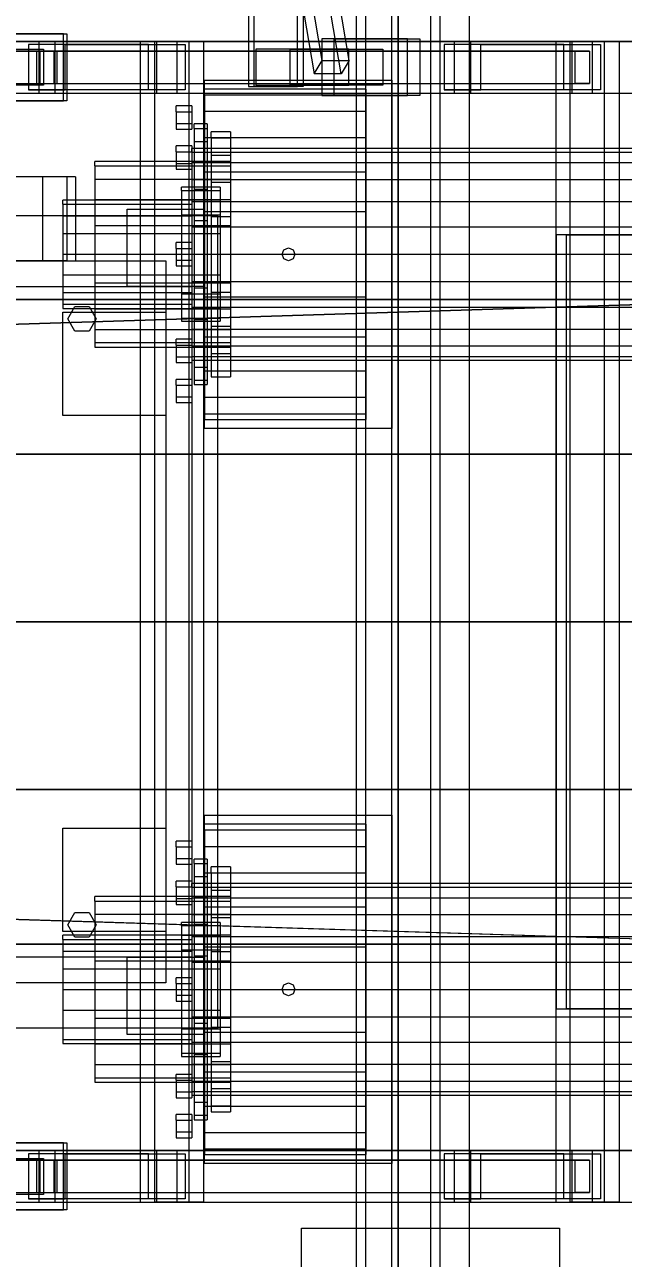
# Model space of a CAD drawing. Header units: millimetres. Extents: x -1970 to 34302, y -65268 to 6837.
# Drawn here: x 10280 to 10744, y -18494 to -17537 of the extents above; entities that cross this region are included whole.
import ezdxf

# ---------------------------------------------------------------- set-up
doc = ezdxf.new("R2010")
doc.units = ezdxf.units.MM
for name, color, linetype, lineweight in [('COTAS_O', 1, 'Continuous', 0), ('superior_C01', 7, 'Continuous', 0), ('superior_mezcladora', 7, 'Continuous', 0)]:
    doc.layers.add(name, color=color, linetype=linetype, lineweight=lineweight)
doc.dimstyles.new('R19_100', dxfattribs={"dimtxt": 250, "dimasz": 150, "dimexe": 150, "dimexo": 80, "dimgap": 100, "dimtad": 1, "dimtih": 1, "dimtoh": 1, "dimdsep": 46, "dimcen": 0.09, "dimadec": 0, "dimazin": 0, "dimtfac": 1, "dimtdec": 4, "dimtofl": 0, "dimtmove": 0, "dimatfit": 3, "dimfxl": 1, "dimtolj": 1, "dimtzin": 0, "dimarcsym": 0})

# ---------------------------------------------------------------- blocks, each defined once
blk = doc.blocks.new('*D29')
at = {"layer": 'COTAS_O', "color": 0, "lineweight": -2, "transparency": 16777216}
for p, q in [((10489.53, -17350), (9719.53, -17350)), ((9869.53, -18500), (9869.53, -17500)), ((10489.53, -18650), (9719.53, -18650))]:
    blk.add_line(p, q, dxfattribs=at)
at = {"layer": 'COTAS_O', "color": 0, "transparency": 16777216}
for points in [[(9844.53, -17500), (9894.53, -17500), (9869.53, -17350)], [(9844.53, -18500), (9894.53, -18500), (9869.53, -18650)]]:
    blk.add_solid(points, dxfattribs=at)
at = {"layer": 'Defpoints', "color": 0, "transparency": 16777216}
for p in [(9869.53, -17350), (10569.53, -17350), (10569.53, -18650)]:
    blk.add_point(p, dxfattribs=at)

msp = doc.modelspace()

# ---------------------------------------------------------------- linework, layer by layer
at = {"layer": 'superior_C01'}
for p, q in [((10453.542, -17240), (10453.542, -17585)), ((10458.024, -17585), (10458.024, -17240)), ((10491.436, -17585), (10491.436, -17240)), ((10495.919, -17240), (10495.919, -17585)), ((10510.647, -17564.864), (10468.384, -17314.864)), ((10531.489, -17564.864), (10489.226, -17314.864)), ((10462.155, -17325.136), (10504.419, -17575.136)), ((10525.26, -17575.136), (10482.997, -17325.136)), ((10290.917, -17550), (9154.087, -17550)), ((9166.894, -17550), (10303.724, -17550)), ((10382.167, -17550), (9245.336, -17550)), ((9261.345, -17550), (10398.175, -17550)), ((10310.158, -17544), (10249.527, -17544)), ((10252.088, -17544), (10312.719, -17544)), ((10290.917, -17550), (10290.917, -17590)), ((10303.724, -17550), (10290.917, -17550)), ((10613.019, -17550), (10290.917, -17550)), ((10303.724, -17590), (10303.724, -17550)), ((10303.724, -17550), (10625.826, -17550)), ((10310.158, -17596), (10310.158, -17544)), ((10310.158, -17544), (10312.719, -17544)), ((10312.719, -17544), (10312.719, -17596)), ((10407.517, -17550), (10369.623, -17550)), ((10369.623, -17550), (10369.623, -18450)), ((10380.829, -17550), (10369.623, -17550)), ((10380.829, -18450), (10380.829, -17550)), ((10380.829, -17550), (10418.723, -17550)), ((10382.167, -17550), (10382.167, -17590)), ((10398.175, -17550), (10382.167, -17550)), ((10704.269, -17550), (10382.167, -17550)), ((10398.175, -17590), (10398.175, -17550)), ((10398.175, -17550), (10720.277, -17550)), ((10407.517, -18450), (10407.517, -17550)), ((10407.517, -17550), (10418.723, -17550)), ((10418.723, -17550), (10418.723, -18450)), ((10576.725, -17548), (10510.41, -17548)), ((10510.41, -17548), (10510.41, -17592)), ((10520.016, -17548), (10510.41, -17548)), ((10520.016, -17592), (10520.016, -17548)), ((10520.016, -17548), (10586.331, -17548)), ((10576.725, -17592), (10576.725, -17548)), ((10576.725, -17548), (10586.331, -17548)), ((10586.331, -17548), (10586.331, -17592)), ((10613.019, -17550), (10613.019, -17590)), ((10625.826, -17550), (10613.019, -17550)), ((11119.856, -17550), (10613.019, -17550)), ((10625.826, -17590), (10625.826, -17550)), ((10625.826, -17550), (11132.663, -17550)), ((10729.619, -17550), (10691.725, -17550)), ((10691.725, -17550), (10691.725, -18450)), ((10702.931, -17550), (10691.725, -17550)), ((10702.931, -18450), (10702.931, -17550)), ((10702.931, -17550), (10740.825, -17550)), ((10704.269, -17550), (10704.269, -17590)), ((10720.277, -17550), (10704.269, -17550)), ((11211.105, -17550), (10704.269, -17550)), ((10720.277, -17590), (10720.277, -17550)), ((10720.277, -17550), (11227.114, -17550)), ((10729.619, -18450), (10729.619, -17550)), ((10729.619, -17550), (10740.825, -17550)), ((10740.825, -17550), (10740.825, -18450)), ((10289.314, -17557.5), (9245.334, -17557.5)), ((9261.347, -17557.5), (10305.327, -17557.5)), ((10266.272, -17556), (10294.693, -17556)), ((10266.453, -17556), (10294.693, -17556)), ((10311.531, -17552.5), (10283.11, -17552.5)), ((10283.11, -17552.5), (10283.11, -17587.5)), ((10375.961, -17552.5), (10283.11, -17552.5)), ((10289.314, -17557.5), (10289.314, -17582.5)), ((10305.327, -17557.5), (10289.314, -17557.5)), ((10302.888, -17557.5), (10291.753, -17557.5)), ((10291.753, -17557.5), (10291.753, -17582.5)), ((10291.753, -17557.5), (10706.705, -17557.5)), ((10294.693, -17556), (10294.693, -17584)), ((10302.888, -17582.5), (10302.888, -17557.5)), ((10717.841, -17557.5), (10302.888, -17557.5)), ((10305.327, -17582.5), (10305.327, -17557.5)), ((10311.531, -17587.5), (10311.531, -17552.5)), ((10311.531, -17552.5), (10404.381, -17552.5)), ((10375.961, -17587.5), (10375.961, -17552.5)), ((10375.961, -17552.5), (10404.381, -17552.5)), ((10404.381, -17552.5), (10404.381, -17587.5)), ((10485.752, -17556), (10459.226, -17556)), ((10459.226, -17556), (10459.226, -17584)), ((10531.265, -17556), (10459.226, -17556)), ((10485.752, -17584), (10485.752, -17556)), ((10485.752, -17556), (10557.791, -17556)), ((10531.265, -17584), (10531.265, -17556)), ((10531.265, -17556), (10557.791, -17556)), ((10557.791, -17556), (10557.791, -17584)), ((10633.633, -17552.5), (10605.212, -17552.5)), ((10605.212, -17552.5), (10605.212, -17587.5)), ((10698.063, -17552.5), (10605.212, -17552.5)), ((10633.633, -17587.5), (10633.633, -17552.5)), ((10633.633, -17552.5), (10726.483, -17552.5)), ((10698.063, -17587.5), (10698.063, -17552.5)), ((10698.063, -17552.5), (10726.483, -17552.5)), ((10706.705, -17582.5), (10706.705, -17557.5)), ((10706.705, -17557.5), (10717.841, -17557.5)), ((10717.841, -17557.5), (10717.841, -17582.5)), ((10726.483, -17552.5), (10726.483, -17587.5)), ((10504.419, -17575.136), (10510.647, -17564.864)), ((10510.647, -17564.864), (10531.489, -17564.864)), ((10531.489, -17564.864), (10525.26, -17575.136)), ((10525.26, -17575.136), (10504.419, -17575.136)), ((9154.087, -17590), (10290.917, -17590)), ((9166.894, -17590), (10303.724, -17590)), ((9245.334, -17582.5), (10289.314, -17582.5)), ((9245.336, -17590), (10382.167, -17590)), ((9261.345, -17590), (10398.175, -17590)), ((9261.347, -17582.5), (10305.327, -17582.5)), ((10294.693, -17584), (10266.272, -17584)), ((10294.693, -17584), (10266.453, -17584)), ((10283.11, -17587.5), (10311.531, -17587.5)), ((10375.961, -17587.5), (10283.11, -17587.5)), ((10289.314, -17582.5), (10305.327, -17582.5)), ((10290.917, -17590), (10303.724, -17590)), ((10290.917, -17590), (10613.019, -17590)), ((10291.753, -17582.5), (10302.888, -17582.5)), ((10291.753, -17582.5), (10706.705, -17582.5)), ((10302.888, -17582.5), (10717.841, -17582.5)), ((10303.724, -17590), (10625.826, -17590)), ((10404.381, -17587.5), (10311.531, -17587.5)), ((10404.381, -17587.5), (10375.961, -17587.5)), ((10382.167, -17590), (10398.175, -17590)), ((10382.167, -17590), (10704.269, -17590)), ((10398.175, -17590), (10720.277, -17590)), ((10453.542, -17585), (10491.436, -17585)), ((10453.542, -17585), (10458.024, -17585)), ((10495.919, -17585), (10458.024, -17585)), ((10459.226, -17584), (10485.752, -17584)), ((10459.226, -17584), (10531.265, -17584)), ((10557.791, -17584), (10485.752, -17584)), ((10495.919, -17585), (10491.436, -17585)), ((10557.791, -17584), (10531.265, -17584)), ((10605.212, -17587.5), (10633.633, -17587.5)), ((10698.063, -17587.5), (10605.212, -17587.5)), ((10613.019, -17590), (10625.826, -17590)), ((10613.019, -17590), (11119.856, -17590)), ((10625.826, -17590), (11132.663, -17590)), ((10726.483, -17587.5), (10633.633, -17587.5)), ((10726.483, -17587.5), (10698.063, -17587.5)), ((10704.269, -17590), (10720.277, -17590)), ((10704.269, -17590), (11211.105, -17590)), ((10717.841, -17582.5), (10706.705, -17582.5)), ((10720.277, -17590), (11227.114, -17590)), ((10249.527, -17596), (10310.158, -17596)), ((10312.719, -17596), (10252.088, -17596)), ((10312.719, -17596), (10310.158, -17596)), ((10510.41, -17592), (10576.725, -17592)), ((10510.41, -17592), (10520.016, -17592)), ((10586.331, -17592), (10520.016, -17592)), ((10586.331, -17592), (10576.725, -17592)), ((11222.617, -17700), (10692.096, -17700)), ((10692.096, -17700), (10692.096, -18300)), ((10700.101, -17700), (10692.096, -17700)), ((10700.101, -18300), (10700.101, -17700)), ((10700.101, -17700), (11230.621, -17700)), ((2012.494, -17750), (11002.451, -17750)), ((11004.06, -17750), (2014.103, -17750)), ((10194.787, -17771.702), (10885.277, -17750)), ((10887.188, -17750), (10196.698, -17771.702)), ((10216.713, -17870), (10885.277, -17870)), ((10887.188, -17870), (10218.624, -17870)), ((10216.713, -18000), (10885.277, -18000)), ((10887.188, -18000), (10218.624, -18000)), ((10216.713, -18130), (10885.277, -18130)), ((10887.188, -18130), (10218.624, -18130)), ((10885.277, -18250), (10194.787, -18228.298)), ((10196.698, -18228.298), (10887.188, -18250)), ((11002.451, -18250), (2012.494, -18250)), ((2014.103, -18250), (11004.06, -18250)), ((10692.096, -18300), (11222.617, -18300)), ((10692.096, -18300), (10700.101, -18300)), ((11230.621, -18300), (10700.101, -18300)), ((10290.917, -18410), (9154.087, -18410)), ((9166.894, -18410), (10303.724, -18410)), ((10382.167, -18410), (9245.336, -18410)), ((9261.345, -18410), (10398.175, -18410)), ((10310.158, -18404), (10249.527, -18404)), ((10252.088, -18404), (10312.719, -18404)), ((10311.531, -18412.5), (10283.11, -18412.5)), ((10283.11, -18412.5), (10283.11, -18447.5)), ((10375.961, -18412.5), (10283.11, -18412.5)), ((10290.917, -18410), (10290.917, -18450)), ((10303.724, -18410), (10290.917, -18410)), ((10613.019, -18410), (10290.917, -18410)), ((10303.724, -18450), (10303.724, -18410)), ((10303.724, -18410), (10625.826, -18410)), ((10310.158, -18456), (10310.158, -18404)), ((10310.158, -18404), (10312.719, -18404)), ((10311.531, -18447.5), (10311.531, -18412.5)), ((10311.531, -18412.5), (10404.381, -18412.5)), ((10312.719, -18404), (10312.719, -18456)), ((10375.961, -18447.5), (10375.961, -18412.5)), ((10375.961, -18412.5), (10404.381, -18412.5)), ((10382.167, -18410), (10382.167, -18450)), ((10398.175, -18410), (10382.167, -18410)), ((10704.269, -18410), (10382.167, -18410)), ((10398.175, -18450), (10398.175, -18410)), ((10398.175, -18410), (10720.277, -18410)), ((10404.381, -18412.5), (10404.381, -18447.5)), ((10633.633, -18412.5), (10605.212, -18412.5)), ((10605.212, -18412.5), (10605.212, -18447.5)), ((10698.063, -18412.5), (10605.212, -18412.5)), ((10613.019, -18410), (10613.019, -18450)), ((10625.826, -18410), (10613.019, -18410)), ((11119.856, -18410), (10613.019, -18410)), ((10625.826, -18450), (10625.826, -18410)), ((10625.826, -18410), (11132.663, -18410)), ((10633.633, -18447.5), (10633.633, -18412.5)), ((10633.633, -18412.5), (10726.483, -18412.5)), ((10698.063, -18447.5), (10698.063, -18412.5)), ((10698.063, -18412.5), (10726.483, -18412.5)), ((10704.269, -18410), (10704.269, -18450)), ((10720.277, -18410), (10704.269, -18410)), ((11211.105, -18410), (10704.269, -18410)), ((10720.277, -18450), (10720.277, -18410)), ((10720.277, -18410), (11227.114, -18410)), ((10726.483, -18412.5), (10726.483, -18447.5)), ((10289.314, -18417.5), (9245.334, -18417.5)), ((9261.347, -18417.5), (10305.327, -18417.5)), ((10266.272, -18416), (10294.693, -18416)), ((10266.453, -18416), (10294.693, -18416)), ((10289.314, -18417.5), (10289.314, -18442.5)), ((10305.327, -18417.5), (10289.314, -18417.5)), ((10302.888, -18417.5), (10291.753, -18417.5)), ((10291.753, -18417.5), (10291.753, -18442.5)), ((10291.753, -18417.5), (10706.705, -18417.5)), ((10294.693, -18416), (10294.693, -18444)), ((10302.888, -18442.5), (10302.888, -18417.5)), ((10717.841, -18417.5), (10302.888, -18417.5)), ((10305.327, -18442.5), (10305.327, -18417.5)), ((10706.705, -18442.5), (10706.705, -18417.5)), ((10706.705, -18417.5), (10717.841, -18417.5)), ((10717.841, -18417.5), (10717.841, -18442.5)), ((9154.087, -18450), (10290.917, -18450)), ((9166.894, -18450), (10303.724, -18450)), ((9245.334, -18442.5), (10289.314, -18442.5)), ((9245.336, -18450), (10382.167, -18450)), ((9261.345, -18450), (10398.175, -18450)), ((9261.347, -18442.5), (10305.327, -18442.5)), ((10294.693, -18444), (10266.272, -18444)), ((10294.693, -18444), (10266.453, -18444)), ((10283.11, -18447.5), (10311.531, -18447.5)), ((10375.961, -18447.5), (10283.11, -18447.5)), ((10289.314, -18442.5), (10305.327, -18442.5)), ((10290.917, -18450), (10303.724, -18450)), ((10290.917, -18450), (10613.019, -18450)), ((10291.753, -18442.5), (10302.888, -18442.5)), ((10291.753, -18442.5), (10706.705, -18442.5)), ((10302.888, -18442.5), (10717.841, -18442.5)), ((10303.724, -18450), (10625.826, -18450)), ((10404.381, -18447.5), (10311.531, -18447.5)), ((10369.623, -18450), (10407.517, -18450)), ((10369.623, -18450), (10380.829, -18450)), ((10404.381, -18447.5), (10375.961, -18447.5)), ((10418.723, -18450), (10380.829, -18450)), ((10382.167, -18450), (10398.175, -18450)), ((10382.167, -18450), (10704.269, -18450)), ((10398.175, -18450), (10720.277, -18450)), ((10418.723, -18450), (10407.517, -18450)), ((10605.212, -18447.5), (10633.633, -18447.5)), ((10698.063, -18447.5), (10605.212, -18447.5)), ((10613.019, -18450), (10625.826, -18450)), ((10613.019, -18450), (11119.856, -18450)), ((10625.826, -18450), (11132.663, -18450)), ((10726.483, -18447.5), (10633.633, -18447.5)), ((10691.725, -18450), (10729.619, -18450)), ((10691.725, -18450), (10702.931, -18450)), ((10726.483, -18447.5), (10698.063, -18447.5)), ((10740.825, -18450), (10702.931, -18450)), ((10704.269, -18450), (10720.277, -18450)), ((10704.269, -18450), (11211.105, -18450)), ((10717.841, -18442.5), (10706.705, -18442.5)), ((10720.277, -18450), (11227.114, -18450)), ((10740.825, -18450), (10729.619, -18450)), ((10249.527, -18456), (10310.158, -18456)), ((10312.719, -18456), (10252.088, -18456)), ((10312.719, -18456), (10310.158, -18456))]:
    msp.add_line(p, q, dxfattribs=at)
at = {"layer": 'superior_mezcladora'}
for p, q in [((10537.029, -17250), (10537.029, -18750)), ((10544.529, -18750), (10544.529, -17250)), ((10602.029, -18750), (10602.029, -17250)), ((10569.529, -18650), (10569.529, -17350)), ((10594.529, -17350), (10594.529, -18650)), ((10569.529, -18625), (10569.529, -17375)), ((10594.529, -17375), (10594.529, -18625)), ((10564.529, -18600), (10564.529, -17400)), ((10569.529, -17400), (10569.529, -18600)), ((10624.529, -17400), (10624.529, -18600)), ((10419.529, -17850), (10419.529, -17580)), ((10419.529, -17580), (10564.529, -17580)), ((10564.529, -17580), (10564.529, -17850)), ((10419.529, -17591.361), (10419.529, -17587)), ((10544.529, -17587), (10419.529, -17587)), ((10544.529, -17587), (10544.529, -17591.361)), ((10419.529, -17591.361), (10419.529, -17604.149)), ((10419.529, -17591.361), (10544.529, -17591.361)), ((10544.529, -17591.361), (10544.529, -17604.149)), ((10397.529, -17604.5), (10397.529, -17600)), ((10409.529, -17600), (10397.529, -17600)), ((10397.529, -17604.5), (10397.529, -17613.5)), ((10397.529, -17604.5), (10409.529, -17604.5)), ((10409.529, -17600), (10409.529, -17604.5)), ((10409.529, -17604.5), (10409.529, -17613.5)), ((10419.529, -17604.149), (10419.529, -17624.49)), ((10419.529, -17604.149), (10544.529, -17604.149)), ((10544.529, -17604.149), (10544.529, -17624.49)), ((10397.529, -17613.5), (10397.529, -17618)), ((10397.529, -17613.5), (10409.529, -17613.5)), ((10397.529, -17618), (10409.529, -17618)), ((10409.529, -17613.5), (10409.529, -17618)), ((10411.529, -17617.441), (10411.529, -17614)), ((10421.529, -17614), (10411.529, -17614)), ((10411.529, -17617.441), (10411.529, -17627.531)), ((10411.529, -17617.441), (10421.529, -17617.441)), ((10421.529, -17614), (10421.529, -17617.441)), ((10421.529, -17617.441), (10421.529, -17627.531)), ((10411.529, -17627.531), (10411.529, -17643.582)), ((10411.529, -17627.531), (10421.529, -17627.531)), ((10419.529, -17624.49), (10419.529, -17651)), ((10419.529, -17624.49), (10544.529, -17624.49)), ((10421.529, -17627.531), (10421.529, -17643.582)), ((10424.529, -17624.65), (10424.529, -17620)), ((10439.529, -17620), (10424.529, -17620)), ((10424.529, -17624.65), (10424.529, -17638.143)), ((10424.529, -17624.65), (10439.529, -17624.65)), ((10439.529, -17620), (10439.529, -17624.65)), ((10439.529, -17624.65), (10439.529, -17638.143)), ((10544.529, -17624.49), (10544.529, -17651)), ((10397.529, -17635.547), (10397.529, -17631.047)), ((10409.529, -17631.047), (10397.529, -17631.047)), ((10397.529, -17635.547), (10397.529, -17644.547)), ((10397.529, -17635.547), (10409.529, -17635.547)), ((10409.529, -17631.047), (10409.529, -17635.547)), ((10409.529, -17635.794), (10409.529, -17633)), ((16929.529, -17633), (10409.529, -17633)), ((10409.529, -17635.547), (10409.529, -17644.547)), ((10409.529, -17635.794), (10409.529, -17643.986)), ((10409.529, -17635.794), (16929.529, -17635.794)), ((10334.529, -17646.524), (10334.529, -17643)), ((10439.529, -17643), (10334.529, -17643)), ((10334.529, -17646.524), (10334.529, -17656.751)), ((10334.529, -17646.524), (10439.529, -17646.524)), ((10397.529, -17644.547), (10397.529, -17649.047)), ((10397.529, -17644.547), (10409.529, -17644.547)), ((10409.529, -17643.986), (10409.529, -17657.017)), ((10409.529, -17643.986), (16929.529, -17643.986)), ((10409.529, -17644.547), (10409.529, -17649.047)), ((10411.529, -17643.582), (10411.529, -17664.5)), ((10411.529, -17643.582), (10421.529, -17643.582)), ((10421.529, -17643.582), (10421.529, -17664.5)), ((10424.529, -17638.143), (10424.529, -17659.16)), ((10424.529, -17638.143), (10439.529, -17638.143)), ((10439.529, -17638.143), (10439.529, -17659.16)), ((10439.529, -17643), (10439.529, -17646.524)), ((10439.529, -17646.524), (10439.529, -17656.751)), ((10294.073, -17655), (10263.879, -17655)), ((10313.054, -17655), (10294.073, -17655)), ((10294.073, -17720), (10294.073, -17655)), ((10319.529, -17655), (10313.054, -17655)), ((10313.054, -17720), (10313.054, -17655)), ((10319.529, -17655), (10319.529, -17720)), ((10334.529, -17656.751), (10334.529, -17672.679)), ((10334.529, -17656.751), (10439.529, -17656.751)), ((10397.529, -17649.047), (10409.529, -17649.047)), ((10419.529, -17651), (10419.529, -17681.871)), ((10419.529, -17651), (10544.529, -17651)), ((10439.529, -17656.751), (10439.529, -17672.679)), ((10544.529, -17651), (10544.529, -17681.871)), ((10401.529, -17665.545), (10401.529, -17663)), ((10431.529, -17663), (10401.529, -17663)), ((10401.529, -17665.545), (10401.529, -17672.931)), ((10401.529, -17665.545), (10431.529, -17665.545)), ((10409.529, -17657.017), (10409.529, -17674)), ((10409.529, -17657.017), (16929.529, -17657.017)), ((10411.529, -17664.5), (10411.529, -17688.859)), ((10411.529, -17664.5), (10421.529, -17664.5)), ((10421.529, -17664.5), (10421.529, -17688.859)), ((10424.529, -17659.16), (10424.529, -17685.643)), ((10424.529, -17659.16), (10439.529, -17659.16)), ((10431.529, -17663), (10431.529, -17665.545)), ((10431.529, -17665.545), (10431.529, -17672.931)), ((10439.529, -17659.16), (10439.529, -17685.643)), ((10309.529, -17676.197), (10309.529, -17673)), ((10409.529, -17673), (10309.529, -17673)), ((10334.529, -17672.679), (10334.529, -17692.751)), ((10334.529, -17672.679), (10439.529, -17672.679)), ((10401.529, -17672.931), (10401.529, -17684.435)), ((10401.529, -17672.931), (10431.529, -17672.931)), ((10409.529, -17673), (10409.529, -17676.197)), ((10409.529, -17674), (10409.529, -17693.777)), ((10409.529, -17674), (16929.529, -17674)), ((10431.529, -17672.931), (10431.529, -17684.435)), ((10439.529, -17672.679), (10439.529, -17692.751)), ((9919.529, -17685), (10429.529, -17685)), ((10309.529, -17676.197), (10309.529, -17685.302)), ((10309.529, -17676.197), (10409.529, -17676.197)), ((10309.529, -17685.302), (10309.529, -17698.927)), ((10309.529, -17685.302), (10409.529, -17685.302)), ((10359.529, -17740), (10359.529, -17680)), ((10359.529, -17680), (10419.529, -17680)), ((10401.529, -17684.435), (10401.529, -17698.931)), ((10401.529, -17684.435), (10431.529, -17684.435)), ((10409.529, -17676.197), (10409.529, -17685.302)), ((10409.529, -17685.302), (10409.529, -17698.927)), ((10419.529, -17680), (10419.529, -17740)), ((10419.529, -17681.871), (10419.529, -17715)), ((10419.529, -17681.871), (10544.529, -17681.871)), ((10424.529, -17685.643), (10424.529, -17715)), ((10424.529, -17685.643), (10439.529, -17685.643)), ((10429.529, -17685), (10429.529, -18315)), ((10431.529, -17684.435), (10431.529, -17698.931)), ((10439.529, -17685.643), (10439.529, -17715)), ((10544.529, -17681.871), (10544.529, -17715)), ((10334.529, -17692.751), (10334.529, -17715)), ((10334.529, -17692.751), (10439.529, -17692.751)), ((10409.529, -17693.777), (10409.529, -17715)), ((10409.529, -17693.777), (16929.529, -17693.777)), ((10411.529, -17688.859), (10411.529, -17715)), ((10411.529, -17688.859), (10421.529, -17688.859)), ((10421.529, -17688.859), (10421.529, -17715)), ((10439.529, -17692.751), (10439.529, -17715)), ((10309.529, -17698.927), (10309.529, -17715)), ((10309.529, -17698.927), (10409.529, -17698.927)), ((10401.529, -17698.931), (10401.529, -17715)), ((10401.529, -17698.931), (10431.529, -17698.931)), ((10409.529, -17698.927), (10409.529, -17715)), ((10431.529, -17698.931), (10431.529, -17715)), ((10397.529, -17710.5), (10397.529, -17706)), ((10409.529, -17706), (10397.529, -17706)), ((10397.529, -17710.5), (10397.529, -17719.5)), ((10397.529, -17710.5), (10409.529, -17710.5)), ((10409.529, -17706), (10409.529, -17710.5)), ((10409.529, -17710.5), (10409.529, -17719.5)), ((10479.529, -17715), (10480.993, -17711.464)), ((10480.993, -17711.464), (10484.529, -17710)), ((10484.529, -17710), (10488.064, -17711.464)), ((10488.064, -17711.464), (10489.529, -17715)), ((9979.529, -17720), (10389.529, -17720)), ((10294.073, -17720), (10263.879, -17720)), ((10313.054, -17720), (10294.073, -17720)), ((10309.529, -17715), (10309.529, -17731.073)), ((10309.529, -17715), (10409.529, -17715)), ((10313.054, -17720), (10319.529, -17720)), ((10334.529, -17715), (10334.529, -17737.249)), ((10334.529, -17715), (10439.529, -17715)), ((10389.529, -17720), (10389.529, -18280)), ((10397.529, -17719.5), (10397.529, -17724)), ((10397.529, -17719.5), (10409.529, -17719.5)), ((10401.529, -17715), (10401.529, -17731.069)), ((10401.529, -17715), (10431.529, -17715)), ((10409.529, -17715), (10409.529, -17736.223)), ((10409.529, -17715), (16929.529, -17715)), ((10409.529, -17715), (10409.529, -17731.073)), ((10409.529, -17719.5), (10409.529, -17724)), ((10411.529, -17715), (10411.529, -17741.141)), ((10411.529, -17715), (10421.529, -17715)), ((10419.529, -17715), (10419.529, -17748.129)), ((10419.529, -17715), (10544.529, -17715)), ((10421.529, -17715), (10421.529, -17741.141)), ((10424.529, -17715), (10424.529, -17744.357)), ((10424.529, -17715), (10439.529, -17715)), ((10431.529, -17715), (10431.529, -17731.069)), ((10439.529, -17715), (10439.529, -17737.249)), ((10439.529, -17715), (10439.529, -17744.357)), ((10480.993, -17718.536), (10479.529, -17715)), ((10484.529, -17720), (10480.993, -17718.536)), ((10488.064, -17718.536), (10484.529, -17720)), ((10489.529, -17715), (10488.064, -17718.536)), ((10544.529, -17715), (10544.529, -17748.129)), ((10309.529, -17731.073), (10309.529, -17744.698)), ((10309.529, -17731.073), (10409.529, -17731.073)), ((10397.529, -17724), (10409.529, -17724)), ((10401.529, -17731.069), (10401.529, -17745.565)), ((10401.529, -17731.069), (10431.529, -17731.069)), ((10409.529, -17731.073), (10409.529, -17744.698)), ((10431.529, -17731.069), (10431.529, -17745.565)), ((9959.529, -17740), (10409.529, -17740)), ((10334.529, -17737.249), (10334.529, -17757.321)), ((10334.529, -17737.249), (10439.529, -17737.249)), ((10419.529, -17740), (10359.529, -17740)), ((10409.529, -17736.223), (10409.529, -17756)), ((10409.529, -17736.223), (16929.529, -17736.223)), ((10409.529, -17740), (10409.529, -18260)), ((10411.529, -17741.141), (10411.529, -17765.5)), ((10411.529, -17741.141), (10421.529, -17741.141)), ((10421.529, -17741.141), (10421.529, -17765.5)), ((10439.529, -17737.249), (10439.529, -17757.321)), ((10309.529, -17744.698), (10309.529, -17753.803)), ((10309.529, -17744.698), (10409.529, -17744.698)), ((10401.529, -17745.565), (10401.529, -17757.069)), ((10401.529, -17745.565), (10431.529, -17745.565)), ((10409.529, -17744.698), (10409.529, -17753.803)), ((10419.529, -17748.129), (10419.529, -17779)), ((10419.529, -17748.129), (10544.529, -17748.129)), ((10424.529, -17744.357), (10424.529, -17770.84)), ((10424.529, -17744.357), (10439.529, -17744.357)), ((10431.529, -17745.565), (10431.529, -17757.069)), ((10439.529, -17744.357), (10439.529, -17770.84)), ((10544.529, -17748.129), (10544.529, -17779)), ((10309.529, -17753.803), (10309.529, -17757)), ((10309.529, -17753.803), (10409.529, -17753.803)), ((10309.529, -17757), (10409.529, -17757)), ((10309.529, -17840), (10309.529, -17760)), ((10309.529, -17760), (10389.529, -17760)), ((10313.529, -17765), (10319.029, -17755.474)), ((10319.029, -17755.474), (10330.029, -17755.474)), ((10330.029, -17755.474), (10335.529, -17765)), ((10334.529, -17757.321), (10334.529, -17773.249)), ((10334.529, -17757.321), (10439.529, -17757.321)), ((10389.529, -17760), (10389.529, -17840)), ((10401.529, -17757.069), (10401.529, -17764.455)), ((10401.529, -17757.069), (10431.529, -17757.069)), ((10409.529, -17753.803), (10409.529, -17757)), ((10409.529, -17756), (10409.529, -17772.983)), ((10409.529, -17756), (16929.529, -17756)), ((10431.529, -17757.069), (10431.529, -17764.455)), ((10439.529, -17757.321), (10439.529, -17773.249)), ((10319.029, -17774.526), (10313.529, -17765)), ((10335.529, -17765), (10330.029, -17774.526)), ((10401.529, -17764.455), (10401.529, -17767)), ((10401.529, -17764.455), (10431.529, -17764.455)), ((10401.529, -17767), (10431.529, -17767)), ((10411.529, -17765.5), (10411.529, -17786.418)), ((10411.529, -17765.5), (10421.529, -17765.5)), ((10421.529, -17765.5), (10421.529, -17786.418)), ((10424.529, -17770.84), (10424.529, -17791.857)), ((10424.529, -17770.84), (10439.529, -17770.84)), ((10431.529, -17764.455), (10431.529, -17767)), ((10439.529, -17770.84), (10439.529, -17791.857)), ((10330.029, -17774.526), (10319.029, -17774.526)), ((10334.529, -17773.249), (10334.529, -17783.476)), ((10334.529, -17773.249), (10439.529, -17773.249)), ((10397.529, -17785.453), (10397.529, -17780.953)), ((10409.529, -17780.953), (10397.529, -17780.953)), ((10409.529, -17772.983), (10409.529, -17786.014)), ((10409.529, -17772.983), (16929.529, -17772.983)), ((10409.529, -17780.953), (10409.529, -17785.453)), ((10419.529, -17779), (10419.529, -17805.51)), ((10419.529, -17779), (10544.529, -17779)), ((10439.529, -17773.249), (10439.529, -17783.476)), ((10544.529, -17779), (10544.529, -17805.51)), ((10334.529, -17783.476), (10334.529, -17787)), ((10334.529, -17783.476), (10439.529, -17783.476)), ((10334.529, -17787), (10439.529, -17787)), ((10397.529, -17785.453), (10397.529, -17794.453)), ((10397.529, -17785.453), (10409.529, -17785.453)), ((10409.529, -17785.453), (10409.529, -17794.453)), ((10409.529, -17786.014), (10409.529, -17794.206)), ((10409.529, -17786.014), (16929.529, -17786.014)), ((10411.529, -17786.418), (10411.529, -17802.469)), ((10411.529, -17786.418), (10421.529, -17786.418)), ((10421.529, -17786.418), (10421.529, -17802.469)), ((10439.529, -17783.476), (10439.529, -17787)), ((10397.529, -17794.453), (10397.529, -17798.953)), ((10397.529, -17794.453), (10409.529, -17794.453)), ((10397.529, -17798.953), (10409.529, -17798.953)), ((10409.529, -17794.206), (10409.529, -17797)), ((10409.529, -17794.206), (16929.529, -17794.206)), ((10409.529, -17794.453), (10409.529, -17798.953)), ((10409.529, -17797), (16929.529, -17797)), ((10424.529, -17791.857), (10424.529, -17805.35)), ((10424.529, -17791.857), (10439.529, -17791.857)), ((10439.529, -17791.857), (10439.529, -17805.35)), ((10411.529, -17802.469), (10411.529, -17812.559)), ((10411.529, -17802.469), (10421.529, -17802.469)), ((10419.529, -17805.51), (10419.529, -17825.851)), ((10419.529, -17805.51), (10544.529, -17805.51)), ((10421.529, -17802.469), (10421.529, -17812.559)), ((10424.529, -17805.35), (10424.529, -17810)), ((10424.529, -17805.35), (10439.529, -17805.35)), ((10424.529, -17810), (10439.529, -17810)), ((10439.529, -17805.35), (10439.529, -17810)), ((10544.529, -17805.51), (10544.529, -17825.851)), ((10397.529, -17816.5), (10397.529, -17812)), ((10409.529, -17812), (10397.529, -17812)), ((10397.529, -17816.5), (10397.529, -17825.5)), ((10397.529, -17816.5), (10409.529, -17816.5)), ((10409.529, -17812), (10409.529, -17816.5)), ((10409.529, -17816.5), (10409.529, -17825.5)), ((10411.529, -17812.559), (10411.529, -17816)), ((10411.529, -17812.559), (10421.529, -17812.559)), ((10411.529, -17816), (10421.529, -17816)), ((10421.529, -17812.559), (10421.529, -17816)), ((10397.529, -17825.5), (10397.529, -17830)), ((10397.529, -17825.5), (10409.529, -17825.5)), ((10409.529, -17825.5), (10409.529, -17830)), ((10419.529, -17825.851), (10419.529, -17838.639)), ((10419.529, -17825.851), (10544.529, -17825.851)), ((10544.529, -17825.851), (10544.529, -17838.639)), ((10397.529, -17830), (10409.529, -17830)), ((10419.529, -17838.639), (10419.529, -17843)), ((10419.529, -17838.639), (10544.529, -17838.639)), ((10544.529, -17838.639), (10544.529, -17843)), ((10389.529, -17840), (10309.529, -17840)), ((10419.529, -17843), (10544.529, -17843)), ((10564.529, -17850), (10419.529, -17850)), ((10419.529, -18420), (10419.529, -18150)), ((10419.529, -18150), (10564.529, -18150)), ((10564.529, -18150), (10564.529, -18420)), ((10309.529, -18240), (10309.529, -18160)), ((10309.529, -18160), (10389.529, -18160)), ((10389.529, -18160), (10389.529, -18240)), ((10419.529, -18161.361), (10419.529, -18157)), ((10544.529, -18157), (10419.529, -18157)), ((10419.529, -18161.361), (10419.529, -18174.149)), ((10419.529, -18161.361), (10544.529, -18161.361)), ((10544.529, -18157), (10544.529, -18161.361)), ((10544.529, -18161.361), (10544.529, -18174.149)), ((10397.529, -18174.5), (10397.529, -18170)), ((10409.529, -18170), (10397.529, -18170)), ((10409.529, -18170), (10409.529, -18174.5)), ((10397.529, -18174.5), (10397.529, -18183.5)), ((10397.529, -18174.5), (10409.529, -18174.5)), ((10409.529, -18174.5), (10409.529, -18183.5)), ((10419.529, -18174.149), (10419.529, -18194.49)), ((10419.529, -18174.149), (10544.529, -18174.149)), ((10544.529, -18174.149), (10544.529, -18194.49)), ((10397.529, -18183.5), (10397.529, -18188)), ((10397.529, -18183.5), (10409.529, -18183.5)), ((10397.529, -18188), (10409.529, -18188)), ((10409.529, -18183.5), (10409.529, -18188)), ((10411.529, -18187.441), (10411.529, -18184)), ((10421.529, -18184), (10411.529, -18184)), ((10411.529, -18187.441), (10411.529, -18197.531)), ((10411.529, -18187.441), (10421.529, -18187.441)), ((10421.529, -18184), (10421.529, -18187.441)), ((10421.529, -18187.441), (10421.529, -18197.531)), ((10424.529, -18194.65), (10424.529, -18190)), ((10439.529, -18190), (10424.529, -18190)), ((10439.529, -18190), (10439.529, -18194.65)), ((10397.529, -18205.547), (10397.529, -18201.047)), ((10409.529, -18201.047), (10397.529, -18201.047)), ((10409.529, -18201.047), (10409.529, -18205.547)), ((10411.529, -18197.531), (10411.529, -18213.582)), ((10411.529, -18197.531), (10421.529, -18197.531)), ((10419.529, -18194.49), (10419.529, -18221)), ((10419.529, -18194.49), (10544.529, -18194.49)), ((10421.529, -18197.531), (10421.529, -18213.582)), ((10424.529, -18194.65), (10424.529, -18208.143)), ((10424.529, -18194.65), (10439.529, -18194.65)), ((10439.529, -18194.65), (10439.529, -18208.143)), ((10544.529, -18194.49), (10544.529, -18221)), ((10397.529, -18205.547), (10397.529, -18214.547)), ((10397.529, -18205.547), (10409.529, -18205.547)), ((10409.529, -18205.794), (10409.529, -18203)), ((16929.529, -18203), (10409.529, -18203)), ((10409.529, -18205.547), (10409.529, -18214.547)), ((10409.529, -18205.794), (10409.529, -18213.986)), ((10409.529, -18205.794), (16929.529, -18205.794)), ((10424.529, -18208.143), (10424.529, -18229.16)), ((10424.529, -18208.143), (10439.529, -18208.143)), ((10439.529, -18208.143), (10439.529, -18229.16)), ((10334.529, -18216.524), (10334.529, -18213)), ((10439.529, -18213), (10334.529, -18213)), ((10334.529, -18216.524), (10334.529, -18226.751)), ((10334.529, -18216.524), (10439.529, -18216.524)), ((10397.529, -18214.547), (10397.529, -18219.047)), ((10397.529, -18214.547), (10409.529, -18214.547)), ((10397.529, -18219.047), (10409.529, -18219.047)), ((10409.529, -18213.986), (10409.529, -18227.017)), ((10409.529, -18213.986), (16929.529, -18213.986)), ((10409.529, -18214.547), (10409.529, -18219.047)), ((10411.529, -18213.582), (10411.529, -18234.5)), ((10411.529, -18213.582), (10421.529, -18213.582)), ((10419.529, -18221), (10419.529, -18251.871)), ((10419.529, -18221), (10544.529, -18221)), ((10421.529, -18213.582), (10421.529, -18234.5)), ((10439.529, -18213), (10439.529, -18216.524)), ((10439.529, -18216.524), (10439.529, -18226.751)), ((10544.529, -18221), (10544.529, -18251.871)), ((10313.529, -18235), (10319.029, -18225.474)), ((10319.029, -18225.474), (10330.029, -18225.474)), ((10330.029, -18225.474), (10335.529, -18235)), ((10334.529, -18226.751), (10334.529, -18242.679)), ((10334.529, -18226.751), (10439.529, -18226.751)), ((10409.529, -18227.017), (10409.529, -18244)), ((10409.529, -18227.017), (16929.529, -18227.017)), ((10424.529, -18229.16), (10424.529, -18255.643)), ((10424.529, -18229.16), (10439.529, -18229.16)), ((10439.529, -18226.751), (10439.529, -18242.679)), ((10439.529, -18229.16), (10439.529, -18255.643)), ((10389.529, -18240), (10309.529, -18240)), ((10319.029, -18244.526), (10313.529, -18235)), ((10335.529, -18235), (10330.029, -18244.526)), ((10401.529, -18235.545), (10401.529, -18233)), ((10431.529, -18233), (10401.529, -18233)), ((10401.529, -18235.545), (10401.529, -18242.931)), ((10401.529, -18235.545), (10431.529, -18235.545)), ((10411.529, -18234.5), (10411.529, -18258.859)), ((10411.529, -18234.5), (10421.529, -18234.5)), ((10421.529, -18234.5), (10421.529, -18258.859)), ((10431.529, -18233), (10431.529, -18235.545)), ((10431.529, -18235.545), (10431.529, -18242.931)), ((10309.529, -18246.197), (10309.529, -18243)), ((10409.529, -18243), (10309.529, -18243)), ((10309.529, -18246.197), (10309.529, -18255.302)), ((10309.529, -18246.197), (10409.529, -18246.197)), ((10330.029, -18244.526), (10319.029, -18244.526)), ((10334.529, -18242.679), (10334.529, -18262.751)), ((10334.529, -18242.679), (10439.529, -18242.679)), ((10401.529, -18242.931), (10401.529, -18254.435)), ((10401.529, -18242.931), (10431.529, -18242.931)), ((10409.529, -18243), (10409.529, -18246.197)), ((10409.529, -18244), (10409.529, -18263.777)), ((10409.529, -18244), (16929.529, -18244)), ((10409.529, -18246.197), (10409.529, -18255.302)), ((10431.529, -18242.931), (10431.529, -18254.435)), ((10439.529, -18242.679), (10439.529, -18262.751)), ((10309.529, -18255.302), (10309.529, -18268.927)), ((10309.529, -18255.302), (10409.529, -18255.302)), ((10401.529, -18254.435), (10401.529, -18268.931)), ((10401.529, -18254.435), (10431.529, -18254.435)), ((10409.529, -18255.302), (10409.529, -18268.927)), ((10411.529, -18258.859), (10411.529, -18285)), ((10411.529, -18258.859), (10421.529, -18258.859)), ((10419.529, -18251.871), (10419.529, -18285)), ((10419.529, -18251.871), (10544.529, -18251.871)), ((10421.529, -18258.859), (10421.529, -18285)), ((10424.529, -18255.643), (10424.529, -18285)), ((10424.529, -18255.643), (10439.529, -18255.643)), ((10431.529, -18254.435), (10431.529, -18268.931)), ((10439.529, -18255.643), (10439.529, -18285)), ((10544.529, -18251.871), (10544.529, -18285)), ((10409.529, -18260), (9959.529, -18260)), ((10309.529, -18268.927), (10309.529, -18285)), ((10309.529, -18268.927), (10409.529, -18268.927)), ((10334.529, -18262.751), (10334.529, -18285)), ((10334.529, -18262.751), (10439.529, -18262.751)), ((10359.529, -18320), (10359.529, -18260)), ((10359.529, -18260), (10419.529, -18260)), ((10401.529, -18268.931), (10401.529, -18285)), ((10401.529, -18268.931), (10431.529, -18268.931)), ((10409.529, -18263.777), (10409.529, -18285)), ((10409.529, -18263.777), (16929.529, -18263.777)), ((10409.529, -18268.927), (10409.529, -18285)), ((10419.529, -18260), (10419.529, -18320)), ((10431.529, -18268.931), (10431.529, -18285)), ((10439.529, -18262.751), (10439.529, -18285)), ((10397.529, -18280.5), (10397.529, -18276)), ((10409.529, -18276), (10397.529, -18276)), ((10409.529, -18276), (10409.529, -18280.5)), ((10389.529, -18280), (9979.529, -18280)), ((10309.529, -18285), (10309.529, -18301.073)), ((10309.529, -18285), (10409.529, -18285)), ((10334.529, -18285), (10334.529, -18307.249)), ((10334.529, -18285), (10439.529, -18285)), ((10397.529, -18280.5), (10397.529, -18289.5)), ((10397.529, -18280.5), (10409.529, -18280.5)), ((10401.529, -18285), (10401.529, -18301.069)), ((10401.529, -18285), (10431.529, -18285)), ((10409.529, -18280.5), (10409.529, -18289.5)), ((10409.529, -18285), (10409.529, -18306.223)), ((10409.529, -18285), (16929.529, -18285)), ((10409.529, -18285), (10409.529, -18301.073)), ((10411.529, -18285), (10411.529, -18311.141)), ((10411.529, -18285), (10421.529, -18285)), ((10419.529, -18285), (10419.529, -18318.129)), ((10419.529, -18285), (10544.529, -18285)), ((10421.529, -18285), (10421.529, -18311.141)), ((10424.529, -18285), (10424.529, -18314.357)), ((10424.529, -18285), (10439.529, -18285)), ((10431.529, -18285), (10431.529, -18301.069)), ((10439.529, -18285), (10439.529, -18307.249)), ((10439.529, -18285), (10439.529, -18314.357)), ((10479.529, -18285), (10480.993, -18281.464)), ((10480.993, -18288.536), (10479.529, -18285)), ((10480.993, -18281.464), (10484.529, -18280)), ((10484.529, -18280), (10488.064, -18281.464)), ((10488.064, -18281.464), (10489.529, -18285)), ((10489.529, -18285), (10488.064, -18288.536)), ((10544.529, -18285), (10544.529, -18318.129)), ((10397.529, -18289.5), (10397.529, -18294)), ((10397.529, -18289.5), (10409.529, -18289.5)), ((10397.529, -18294), (10409.529, -18294)), ((10409.529, -18289.5), (10409.529, -18294)), ((10484.529, -18290), (10480.993, -18288.536)), ((10488.064, -18288.536), (10484.529, -18290)), ((10309.529, -18301.073), (10309.529, -18314.698)), ((10309.529, -18301.073), (10409.529, -18301.073)), ((10334.529, -18307.249), (10334.529, -18327.321)), ((10334.529, -18307.249), (10439.529, -18307.249)), ((10401.529, -18301.069), (10401.529, -18315.565)), ((10401.529, -18301.069), (10431.529, -18301.069)), ((10409.529, -18301.073), (10409.529, -18314.698)), ((10409.529, -18306.223), (10409.529, -18326)), ((10409.529, -18306.223), (16929.529, -18306.223)), ((10431.529, -18301.069), (10431.529, -18315.565)), ((10439.529, -18307.249), (10439.529, -18327.321)), ((10429.529, -18315), (9919.529, -18315)), ((10309.529, -18314.698), (10309.529, -18323.803)), ((10309.529, -18314.698), (10409.529, -18314.698)), ((10401.529, -18315.565), (10401.529, -18327.069)), ((10401.529, -18315.565), (10431.529, -18315.565)), ((10409.529, -18314.698), (10409.529, -18323.803)), ((10411.529, -18311.141), (10411.529, -18335.5)), ((10411.529, -18311.141), (10421.529, -18311.141)), ((10421.529, -18311.141), (10421.529, -18335.5)), ((10424.529, -18314.357), (10424.529, -18340.84)), ((10424.529, -18314.357), (10439.529, -18314.357)), ((10431.529, -18315.565), (10431.529, -18327.069)), ((10439.529, -18314.357), (10439.529, -18340.84)), ((10309.529, -18323.803), (10309.529, -18327)), ((10309.529, -18323.803), (10409.529, -18323.803)), ((10419.529, -18320), (10359.529, -18320)), ((10409.529, -18323.803), (10409.529, -18327)), ((10409.529, -18326), (10409.529, -18342.983)), ((10409.529, -18326), (16929.529, -18326)), ((10419.529, -18318.129), (10419.529, -18349)), ((10419.529, -18318.129), (10544.529, -18318.129)), ((10544.529, -18318.129), (10544.529, -18349)), ((10309.529, -18327), (10409.529, -18327)), ((10334.529, -18327.321), (10334.529, -18343.249)), ((10334.529, -18327.321), (10439.529, -18327.321)), ((10401.529, -18327.069), (10401.529, -18334.455)), ((10401.529, -18327.069), (10431.529, -18327.069)), ((10401.529, -18334.455), (10401.529, -18337)), ((10401.529, -18334.455), (10431.529, -18334.455)), ((10411.529, -18335.5), (10411.529, -18356.418)), ((10411.529, -18335.5), (10421.529, -18335.5)), ((10421.529, -18335.5), (10421.529, -18356.418)), ((10431.529, -18327.069), (10431.529, -18334.455)), ((10431.529, -18334.455), (10431.529, -18337)), ((10439.529, -18327.321), (10439.529, -18343.249)), ((10334.529, -18343.249), (10334.529, -18353.476)), ((10334.529, -18343.249), (10439.529, -18343.249)), ((10401.529, -18337), (10431.529, -18337)), ((10409.529, -18342.983), (10409.529, -18356.014)), ((10409.529, -18342.983), (16929.529, -18342.983)), ((10424.529, -18340.84), (10424.529, -18361.857)), ((10424.529, -18340.84), (10439.529, -18340.84)), ((10439.529, -18340.84), (10439.529, -18361.857)), ((10439.529, -18343.249), (10439.529, -18353.476)), ((10334.529, -18353.476), (10334.529, -18357)), ((10334.529, -18353.476), (10439.529, -18353.476)), ((10397.529, -18355.453), (10397.529, -18350.953)), ((10409.529, -18350.953), (10397.529, -18350.953)), ((10409.529, -18350.953), (10409.529, -18355.453)), ((10419.529, -18349), (10419.529, -18375.51)), ((10419.529, -18349), (10544.529, -18349)), ((10439.529, -18353.476), (10439.529, -18357)), ((10544.529, -18349), (10544.529, -18375.51)), ((10334.529, -18357), (10439.529, -18357)), ((10397.529, -18355.453), (10397.529, -18364.453)), ((10397.529, -18355.453), (10409.529, -18355.453)), ((10397.529, -18364.453), (10397.529, -18368.953)), ((10397.529, -18364.453), (10409.529, -18364.453)), ((10409.529, -18355.453), (10409.529, -18364.453)), ((10409.529, -18356.014), (10409.529, -18364.206)), ((10409.529, -18356.014), (16929.529, -18356.014)), ((10409.529, -18364.206), (10409.529, -18367)), ((10409.529, -18364.206), (16929.529, -18364.206)), ((10409.529, -18364.453), (10409.529, -18368.953)), ((10411.529, -18356.418), (10411.529, -18372.469)), ((10411.529, -18356.418), (10421.529, -18356.418)), ((10421.529, -18356.418), (10421.529, -18372.469)), ((10424.529, -18361.857), (10424.529, -18375.35)), ((10424.529, -18361.857), (10439.529, -18361.857)), ((10439.529, -18361.857), (10439.529, -18375.35)), ((10397.529, -18368.953), (10409.529, -18368.953)), ((10409.529, -18367), (16929.529, -18367)), ((10411.529, -18372.469), (10411.529, -18382.559)), ((10411.529, -18372.469), (10421.529, -18372.469)), ((10421.529, -18372.469), (10421.529, -18382.559)), ((10397.529, -18386.5), (10397.529, -18382)), ((10409.529, -18382), (10397.529, -18382)), ((10409.529, -18382), (10409.529, -18386.5)), ((10411.529, -18382.559), (10411.529, -18386)), ((10411.529, -18382.559), (10421.529, -18382.559)), ((10419.529, -18375.51), (10419.529, -18395.851)), ((10419.529, -18375.51), (10544.529, -18375.51)), ((10421.529, -18382.559), (10421.529, -18386)), ((10424.529, -18375.35), (10424.529, -18380)), ((10424.529, -18375.35), (10439.529, -18375.35)), ((10424.529, -18380), (10439.529, -18380)), ((10439.529, -18375.35), (10439.529, -18380)), ((10544.529, -18375.51), (10544.529, -18395.851)), ((10397.529, -18386.5), (10397.529, -18395.5)), ((10397.529, -18386.5), (10409.529, -18386.5)), ((10409.529, -18386.5), (10409.529, -18395.5)), ((10411.529, -18386), (10421.529, -18386)), ((10397.529, -18395.5), (10397.529, -18400)), ((10397.529, -18395.5), (10409.529, -18395.5)), ((10397.529, -18400), (10409.529, -18400)), ((10409.529, -18395.5), (10409.529, -18400)), ((10419.529, -18395.851), (10419.529, -18408.639)), ((10419.529, -18395.851), (10544.529, -18395.851)), ((10544.529, -18395.851), (10544.529, -18408.639)), ((10419.529, -18408.639), (10419.529, -18413)), ((10419.529, -18408.639), (10544.529, -18408.639)), ((10544.529, -18408.639), (10544.529, -18413)), ((10419.529, -18413), (10544.529, -18413)), ((10564.529, -18420), (10419.529, -18420)), ((10494.529, -18630), (10494.529, -18470)), ((10494.529, -18470), (10694.529, -18470)), ((10694.529, -18470), (10694.529, -18630))]:
    msp.add_line(p, q, dxfattribs=at)

# ---------------------------------------------------------------- dimensions: what is measured, and where the dimension line sits
at = {"layer": 'COTAS_O'}
dim = msp.add_aligned_dim(p1=(10569.529, -18650), p2=(10569.529, -17350), distance=700, text='<> O', dimstyle='R19_100', dxfattribs=at)
dim.commit()
dim.dimension.update_dxf_attribs({"geometry": '*D29', "text_midpoint": (9869.529, -18000)})

doc.saveas('drawing.dxf')
